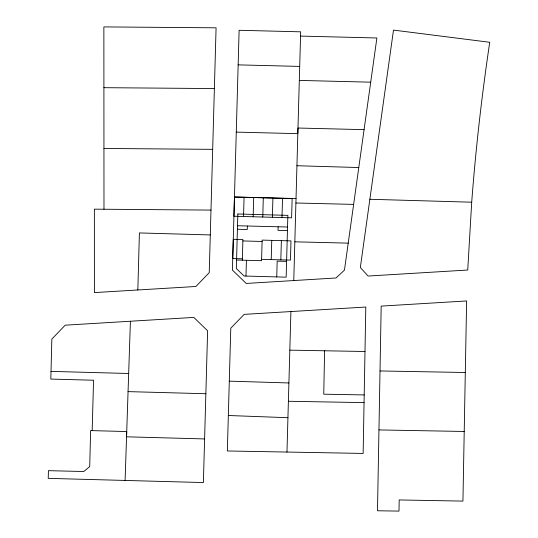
<?xml version="1.0" encoding="UTF-8"?>
<svg xmlns="http://www.w3.org/2000/svg" width="538" height="538" viewBox="0 0 538 538"><rect width="100%" height="100%" fill="white"/><g stroke="black" fill="none" stroke-linecap="round" stroke-linejoin="round"><path stroke-width="0.81" d="M378.954 429.929L381.186 306.102L466.621 300.95L462.936 501.1L399.189 499.943L398.994 511.1L377.494 510.764L378.954 429.929L464.186 431.469M324.596 350.763L323.755 394.193L364.199 394.926M364.058 402.619L363.143 453.433L227.345 450.972L230.775 328.187L244.158 314.374L365.8 307.037L364.058 402.619L288.395 401.274M204.615 438.934L126.564 436.816L126.739 431.55L90.633 430.588L89.712 466.628L83.713 471.517L48.433 470.669L48.232 478.363L203.384 482.559L207.614 330.796L193.808 317.413L65.206 325.181L51.856 339.034L50.814 379.075L93.558 380.231L92.173 430.629M137.836 289.982L139.409 232.934L210.284 234.938M242.342 260.163L242.9 239.571L233.29 239.302L232.759 258.529L242.369 258.798M243.546 216.498L244.07 197.271M245.98 276.068L246.417 260.278M247.359 226.007L247.265 229.518L237.419 229.242M253.156 216.76L253.687 197.533M262.773 217.029L263.297 197.802M271.219 259.592L271.751 240.365M272.383 217.291L272.914 198.065M276.747 276.909L277.178 261.125L286.599 261.381M278.126 226.774L278.025 230.358L287.447 230.62M280.836 259.854L281.361 240.627M281.999 217.554L282.524 198.327M286.976 452.061L290.903 311.556M293.768 280.56L297.978 128.031L364.078 129.651M236.276 132.113L297.823 133.653L300.675 31.823L239.114 30.283L233.929 216.236L291.609 217.823L292.141 198.596L234.46 197.009L232.403 270.083L246.236 283.445L335.988 277.985L344.448 270.137L376.889 37.976L300.554 36.093M125.098 480.441L130.411 321.247M471.705 202.201L467.737 270.022L368.126 276.041L360.332 267.554L393.493 30.094L489.768 42.287L489.318 45.098C481.604 97.237 475.673 149.638 471.705 202.201L369.868 199.275M103.908 87.681L214.38 88.562M103.942 148.461L212.685 149.342M210.983 210.089L94.365 209.161L94.406 292.591L195.886 286.485L209.235 272.638L216.081 27.821L103.868 26.9L103.982 209.242M289.821 350.151L364.993 351.496M380.016 370.958L465.249 372.498M238.146 64.869L299.713 66.409M299.316 80.411L370.716 82.18M234.46 197.009L296.021 198.542M295.893 203.008L353.634 204.393M237.514 225.758L287.548 227.009M294.817 241.824L348.22 243.129M51.009 371.381L128.669 373.5M128.064 391.617L205.859 393.735M242.873 240.937L262.1 241.468M261.609 259.323L290.446 260.116L290.977 240.889L262.134 240.096L261.569 260.695L236.572 260.009M296.929 165.731L358.785 167.54M229.296 381.153L288.913 382.962M228.341 415.504L287.938 417.696M237.836 213.989L236.337 268.536L244.077 276.014L286.162 277.171L287.864 215.368L237.836 213.989"/></g></svg>
